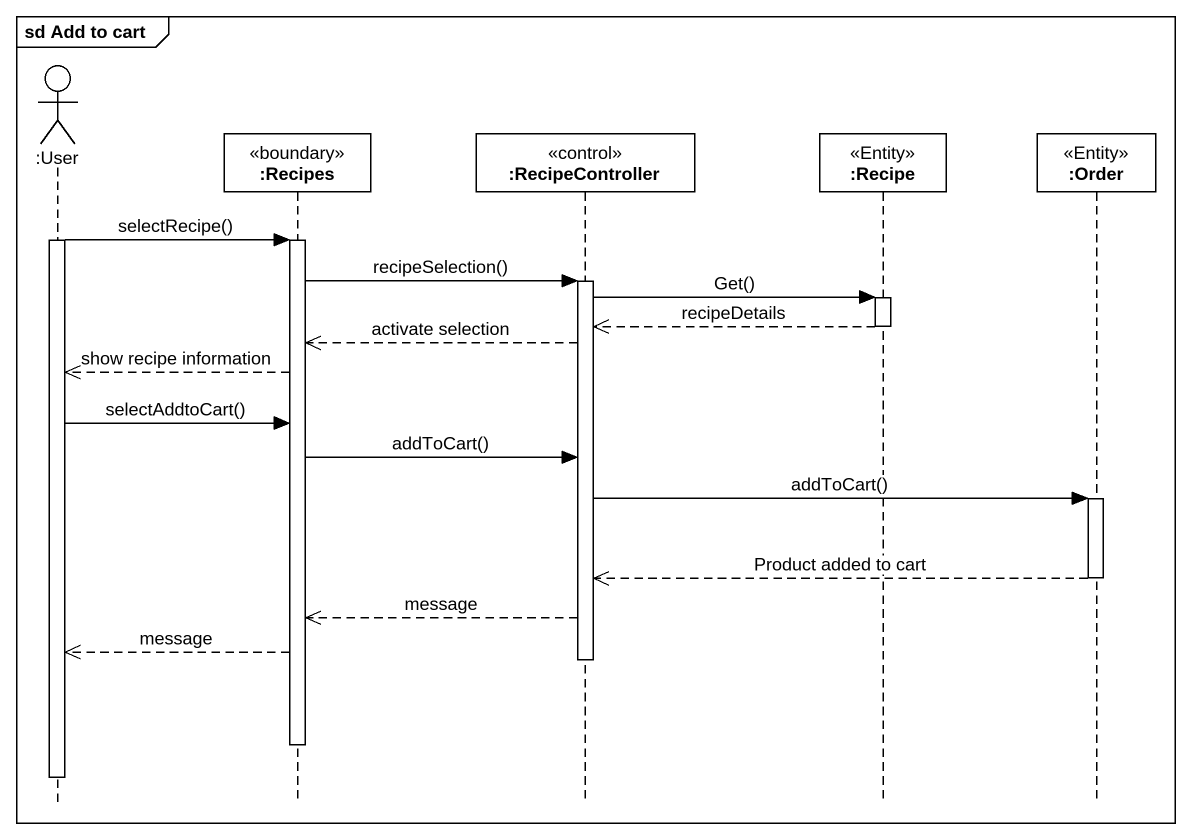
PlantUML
@startuml
mainframe sd Add to cart
hide footbox
actor ":User" as User
participant ":Recipes" as Recipes <<boundary>>
participant ":RecipeController" as RecipeController <<control>>
participant ":Recipe" as Recipe <<Entity>>
participant ":Order" as Order <<Entity>>

activate User
User -> Recipes : selectRecipe()
activate Recipes
Recipes -> RecipeController : recipeSelection()
activate RecipeController
RecipeController -> Recipe : Get()
activate Recipe
Recipe -->> RecipeController : recipeDetails
deactivate Recipe
RecipeController -->> Recipes : activate selection
Recipes -->> User : show recipe information
User -> Recipes : selectAddtoCart()
Recipes -> RecipeController : addToCart()
RecipeController -> Order : addToCart()
activate Order
Order -->> RecipeController : Product added to cart
deactivate Order
RecipeController -->> Recipes : message
Recipes -->> User : message
deactivate RecipeController
deactivate Recipes
deactivate User
@enduml
